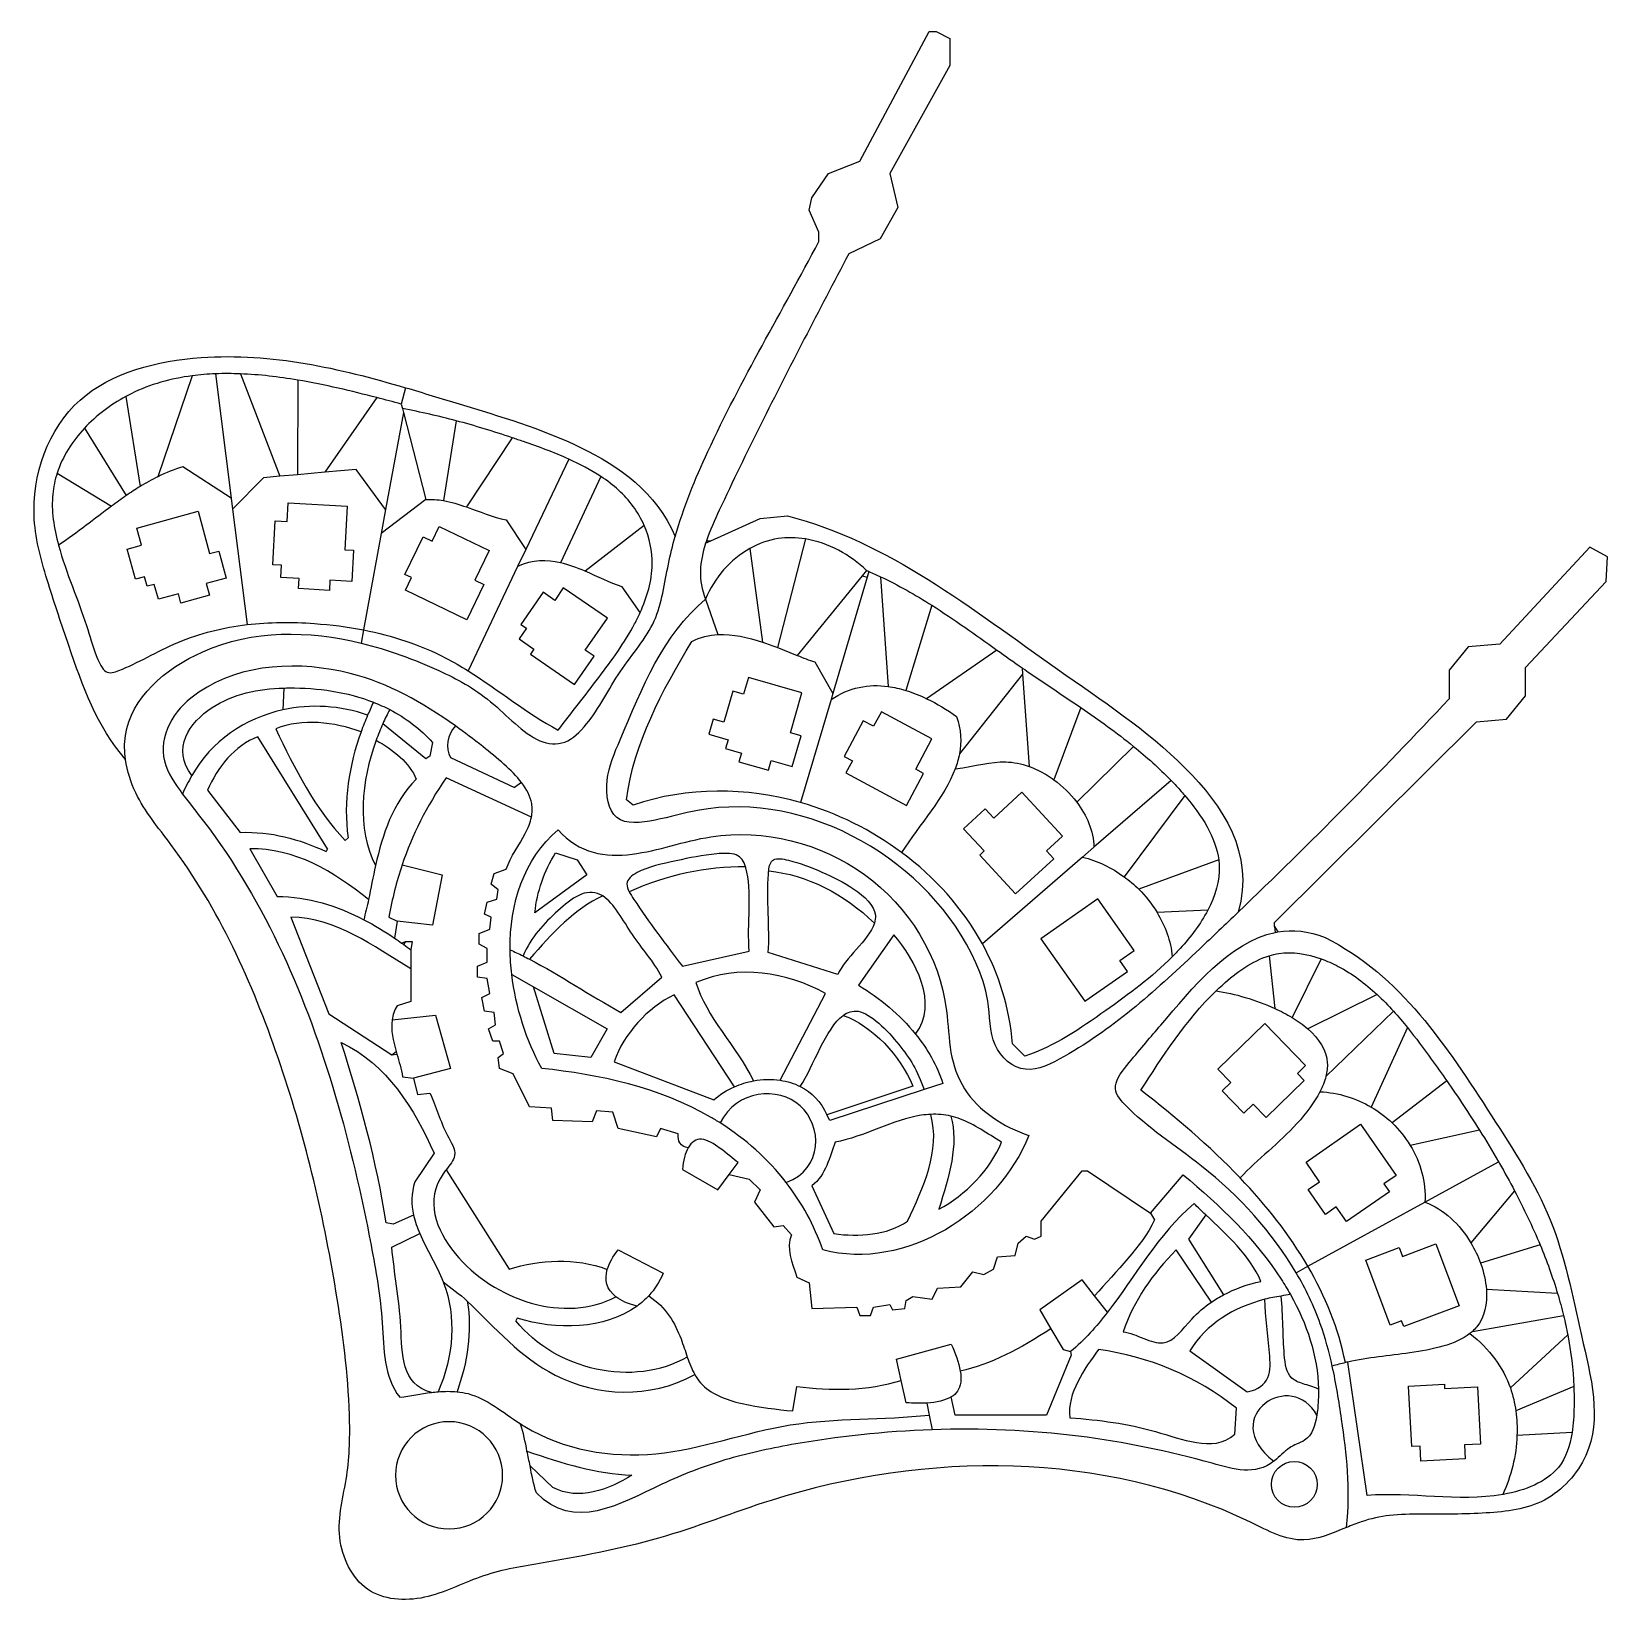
# Model space of a CAD drawing. Header units: millimetres. Extents: x -97399 to 270234, y -29437 to 336819.
import ezdxf

# ---------------------------------------------------------------- set-up
doc = ezdxf.new("R2010")
doc.units = ezdxf.units.MM
for name, color, linetype in [('02_CHALETS', 7, 'Continuous'), ('03_SHARED_CURVES', 7, 'Continuous'), ('04_DIVIDERS', 7, 'Continuous'), ('05_CIRCLES', 7, 'Continuous')]:
    doc.layers.add(name, color=color, linetype=linetype)

msp = doc.modelspace()

# ---------------------------------------------------------------- linework, layer by layer
at = {"layer": '02_CHALETS'}
for points in [[(-58555, 224886), (-55859, 215039), (-53741, 215619), (-52016, 209320), (-56665, 208047), (-55915, 205306), (-62538, 203493), (-63134, 205666), (-67803, 204387), (-68751, 207851), (-70404, 207398), (-71017, 209635), (-73179, 209043), (-75103, 216070), (-71746, 216989), (-72837, 220975)], [(-37541, 226838), (-23753, 226059), (-24326, 215923), (-22262, 215806), (-22673, 208551), (-27790, 208840), (-27926, 206437), (-35092, 206842), (-34959, 209198), (-39236, 209440), (-39074, 212311), (-41106, 212426), (-40529, 222633), (-37788, 222478)], [(-2316, 221338), (9328, 215718), (6015, 208854), (8109, 207844), (4125, 199592), (-10164, 206490), (-8746, 209428), (-10310, 210183), (-6076, 218955), (-3959, 217934)], [(26650, 207019), (24651, 204119), (21928, 205995), (16749, 198482), (18033, 197596), (16338, 195137), (19782, 192763), (18964, 191576), (29279, 184465), (33824, 191058), (31782, 192466), (36929, 199933)], [(69821, 186118), (68710, 182244), (66224, 182957), (64132, 175662), (61586, 176392), (60574, 172863), (65073, 171572), (64496, 169559), (68196, 168498), (67613, 166465), (74527, 164482), (75180, 166757), (80049, 165361), (82105, 172528), (79639, 173235), (82306, 182538)], [(100863, 178118), (99051, 174731), (96629, 176027), (92185, 167722), (94111, 166692), (92589, 163846), (106718, 156287), (110706, 163741), (108864, 164727), (112653, 171810)], [(127084, 153287), (125056, 155481), (120035, 150840), (124832, 145650), (123789, 144686), (132169, 135619), (141046, 143823), (139365, 145643), (143094, 149090), (133627, 159334)], [(151344, 134520), (138051, 125189), (148307, 110578), (158251, 117558), (156482, 120078), (159831, 122429)], [(190328, 105402), (179367, 94755), (182362, 91671), (180339, 89706), (185434, 84460), (187586, 86551), (190587, 83462), (199487, 92107), (197895, 93746), (199827, 95623)], [(212648, 81900), (220913, 69966), (218066, 67994), (219351, 66138), (209322, 59192), (206952, 62615), (204445, 60879), (200445, 66654), (203094, 68489), (199914, 73080)], [(230223, 53985), (235653, 39569), (222725, 34698), (222213, 36057), (219564, 35059), (213857, 50210), (221619, 53133), (222407, 51041)], [(239876, 20636), (240591, 7277), (236893, 7079), (237066, 3845), (226700, 3290), (226512, 6804), (224607, 6702), (223852, 20804), (232178, 21249), (232232, 20227)]]:
    msp.add_lwpolyline(points, close=True, dxfattribs=at)
at = {"layer": '03_SHARED_CURVES'}
for points in [[(60382, 238834), (68090, 255499), (77764, 271644), (86252, 287800)], [(93255, 284935), (86198, 271641), (79441, 258568), (72740, 245147)], [(-57796, 260741), (-41220, 261926), (-25618, 258246), (-10197, 253733)], [(-86078, 250840), (-78798, 257386), (-68108, 260005), (-57796, 260741)], [(-59921, 256502), (-64899, 255851), (-69698, 254537), (-74158, 252324)], [(-54467, 256959), (-56303, 256886), (-58124, 256737), (-59921, 256502)], [(-48684, 256955), (-50623, 257030), (-52554, 257035), (-54467, 256959)], [(-35313, 255501), (-39748, 256249), (-44240, 256784), (-48684, 256955)], [(-16825, 251403), (-22672, 252911), (-28935, 254426), (-35313, 255501)], [(-10197, 253733), (-6010, 252507), (-1836, 251220), (2340, 249953)], [(-96747, 223034), (-97399, 233360), (-93519, 244150), (-86078, 250840)], [(-75394, 251683), (-78985, 249739), (-82313, 247212), (-85064, 244253)], [(-74158, 252324), (-74573, 252118), (-74985, 251904), (-75394, 251683)], [(-11150, 249921), (-12988, 250403), (-14884, 250903), (-16825, 251403)], [(1647, 246021), (-2393, 247097), (-6519, 248019), (-10880, 248872)], [(2340, 249953), (11938, 247039), (21549, 244227), (30671, 239797)], [(-85064, 244253), (-87920, 241181), (-90154, 237642), (-91413, 233808)], [(14762, 242031), (10338, 243507), (6043, 244851), (1647, 246021)], [(72740, 245147), (69433, 238522), (66139, 231813), (63051, 225164)], [(17354, 241152), (16484, 241451), (15621, 241744), (14762, 242031)], [(27921, 237077), (24477, 238633), (20866, 239944), (17354, 241152)], [(30671, 239797), (39733, 235396), (48312, 229397), (52755, 219021)], [(35407, 233020), (33088, 234557), (30553, 235888), (27921, 237077)], [(52755, 219021), (54696, 225821), (57391, 232367), (60382, 238834)], [(-91413, 233808), (-91932, 232223), (-92286, 230589), (-92448, 228915)], [(-67924, 232954), (-69352, 232257), (-70734, 231482), (-72092, 230656)], [(-62079, 235279), (-64123, 234652), (-66060, 233864), (-67924, 232954)], [(42961, 226033), (40955, 228780), (38355, 231066), (35407, 233020)], [(-92448, 228915), (-92819, 225069), (-92180, 221019), (-91081, 216953)], [(-75303, 228561), (-76460, 227770), (-77589, 226925), (-78733, 226079)], [(-72092, 230656), (-73180, 229994), (-74242, 229286), (-75303, 228561)], [(-78733, 226079), (-82705, 223143), (-86696, 219977), (-91081, 216953)], [(-5420, 227639), (-4044, 227739), (-2681, 227635), (-1325, 227397)], [(-1325, 227397), (480, 227079), (2274, 226524), (4076, 225895)], [(4076, 225895), (7118, 224833), (10183, 223561), (13360, 222865)], [(45509, 221592), (44825, 223161), (43968, 224655), (42961, 226033)], [(63051, 225164), (61945, 222782), (60865, 220408), (60051, 218023)], [(-93462, 208007), (-94983, 212904), (-96423, 217911), (-96747, 223034)], [(47385, 212477), (47432, 215606), (46759, 218725), (45509, 221592)], [(78931, 223820), (102541, 217804), (121895, 202149), (141946, 188050)], [(-91081, 216953), (-89335, 210498), (-86431, 204004), (-84578, 198225)], [(51173, 212582), (51617, 214757), (52149, 216901), (52755, 219021)], [(59856, 217436), (58479, 213164), (58014, 208854), (59833, 204403)], [(60051, 218023), (59984, 217828), (59919, 217632), (59856, 217436)], [(76801, 218535), (74474, 218185), (72226, 217374), (70146, 216201)], [(83128, 218437), (81012, 218792), (78875, 218847), (76801, 218535)], [(97393, 211087), (93663, 214736), (88462, 217541), (83128, 218437)], [(25995, 212877), (22780, 213629), (19454, 213657), (15999, 211981)], [(70146, 216201), (65606, 213641), (61862, 209361), (59833, 204403)], [(31742, 210901), (29845, 211717), (27931, 212424), (25995, 212877)], [(40416, 207268), (37508, 208214), (34637, 209655), (31742, 210901)], [(44562, 201245), (46214, 204884), (47328, 208687), (47385, 212477)], [(47877, 199363), (49699, 203406), (50248, 208059), (51173, 212582)], [(97393, 211087), (97573, 211012), (97753, 210935), (97932, 210859)], [(97932, 210859), (98845, 210467), (99749, 210059), (100643, 209638)], [(100643, 209638), (104810, 207673), (108782, 205400), (112646, 202955)], [(-88729, 193616), (-90358, 198382), (-91950, 203140), (-93462, 208007)], [(39911, 171583), (45094, 183758), (49738, 195967), (59833, 204403)], [(112646, 202955), (117818, 199681), (122797, 196098), (127793, 192532)], [(-47129, 198446), (-41933, 199061), (-36656, 199087), (-31399, 198712)], [(-31399, 198712), (-27533, 198436), (-23708, 197949), (-19919, 197201)], [(34917, 186114), (37935, 190102), (40938, 194222), (43292, 198666)], [(39934, 187471), (42714, 191618), (45984, 195161), (47877, 199363)], [(43292, 198666), (43741, 199515), (44167, 200375), (44562, 201245)], [(-84578, 198225), (-83809, 195827), (-83221, 193551), (-82129, 190843)], [(-63289, 194266), (-58074, 196475), (-52647, 197793), (-47129, 198446)], [(-57453, 192127), (-45720, 197347), (-32768, 197112), (-20481, 194124)], [(-19919, 197201), (-13243, 195884), (-6741, 193770), (-768, 190662)], [(56650, 194535), (58631, 195519), (60670, 195999), (62735, 196117)], [(62735, 196117), (66182, 196315), (69701, 195506), (73141, 194354)], [(-75465, 166975), (-82143, 174720), (-85507, 184185), (-88729, 193616)], [(-76999, 187749), (-72755, 189419), (-68113, 192223), (-63289, 194266)], [(-75498, 172598), (-74225, 181349), (-66176, 188246), (-57453, 192127)], [(-20481, 194124), (-14193, 192595), (-8079, 190346), (-2391, 187738)], [(41371, 157612), (43118, 170638), (49648, 183073), (56650, 194535)], [(73141, 194354), (74316, 193961), (75482, 193527), (76633, 193081)], [(76633, 193081), (78185, 192478), (79710, 191852), (81192, 191266)], [(81192, 191266), (82603, 190709), (83975, 190188), (85297, 189761)], [(127793, 192532), (129758, 191129), (131726, 189729), (133710, 188352)], [(-82129, 190843), (-81590, 189506), (-80928, 188064), (-80066, 187513)], [(-80066, 187513), (-79191, 186953), (-78109, 187312), (-76999, 187749)], [(-23031, 187045), (-34650, 190008), (-48337, 189535), (-58369, 182687)], [(-2391, 187738), (1818, 185807), (5794, 183681), (9670, 180474)], [(-768, 190662), (1008, 189737), (2741, 188724), (4444, 187656)], [(4444, 187656), (11574, 183188), (18200, 177760), (25456, 173845)], [(133710, 188352), (133903, 188217), (134097, 188083), (134290, 187949)], [(134290, 187949), (138618, 184958), (143025, 182083), (147382, 179106)], [(141946, 188050), (152224, 180823), (162684, 174005), (171678, 165008)], [(1498, 174807), (-6319, 180420), (-14059, 184757), (-23031, 187045)], [(25456, 173845), (28582, 177906), (31757, 181938), (34917, 186114)], [(32093, 175276), (35011, 178878), (37243, 183457), (39934, 187471)], [(89101, 180947), (93392, 183884), (97925, 184633), (102404, 184032)], [(102404, 184032), (103789, 183846), (105171, 183540), (106539, 183117)], [(-58369, 182687), (-60883, 180971), (-63167, 178854), (-64700, 176236)], [(-55259, 179117), (-50383, 182312), (-44481, 183454), (-38522, 183655)], [(-38522, 183655), (-38135, 183668), (-37747, 183677), (-37360, 183682)], [(-37360, 183682), (-30557, 183777), (-23761, 182738), (-17657, 180347)], [(-17657, 180347), (-18127, 179337), (-18568, 178318), (-18996, 177299)], [(-17657, 180347), (-16353, 179836), (-15081, 179263), (-13847, 178627)], [(9670, 180474), (13520, 177289), (17271, 173040), (21142, 171377)], [(106539, 183117), (108183, 182610), (109810, 181950), (111404, 181178)], [(111404, 181178), (113828, 180004), (116177, 178571), (118401, 177028)], [(233311, 181166), (217364, 164100), (200781, 147423), (184083, 131371)], [(-59996, 163248), (-64748, 169606), (-60624, 175603), (-55259, 179117)], [(-38758, 178552), (-47582, 176610), (-55464, 171291), (-59996, 163248)], [(-20510, 173459), (-26778, 175707), (-34230, 176652), (-40434, 174164)], [(-18996, 177299), (-25302, 179608), (-32251, 179983), (-38758, 178552)], [(-18996, 177299), (-19532, 176025), (-20048, 174749), (-20510, 173459)], [(-13847, 178627), (-14400, 177563), (-14945, 176467), (-15447, 175332)], [(-13847, 178627), (-10091, 176690), (-6689, 174161), (-3829, 170981)], [(118401, 177028), (119450, 173946), (119572, 171056), (119055, 168290)], [(147382, 179106), (151568, 176247), (155708, 173294), (159687, 170055)], [(-64700, 176236), (-66221, 173637), (-67003, 170544), (-66583, 167699)], [(-40434, 174164), (-36055, 164966), (-31236, 155425), (-24200, 148062)], [(-20510, 173459), (-23343, 165548), (-24702, 157337), (-23564, 148699)], [(-15447, 175332), (-16003, 174077), (-16534, 172785), (-17011, 171462)], [(1498, 174807), (-460, 172781), (-900, 169661), (309, 167479)], [(7888, 169985), (5735, 171676), (3613, 173288), (1498, 174807)], [(26987, 171063), (28857, 171779), (30569, 173394), (32093, 175276)], [(-75465, 166975), (-75734, 168878), (-75763, 170778), (-75498, 172598)], [(-44572, 172254), (-49965, 170402), (-54140, 164988), (-56350, 159840)], [(-17011, 171462), (-20439, 161945), (-21567, 150936), (-17145, 142250)], [(-17011, 171462), (-13062, 169355), (-9171, 166155), (-7648, 162386)], [(16906, 161594), (14673, 164528), (11242, 167352), (7888, 169985)], [(21142, 171377), (23121, 170527), (25132, 170353), (26987, 171063)], [(36893, 162129), (37273, 165468), (38609, 168524), (39911, 171583)], [(159687, 170055), (162708, 167597), (165636, 164974), (168422, 162103)], [(-73069, 159197), (-74243, 161653), (-75089, 164316), (-75465, 166975)], [(-66583, 167699), (-66163, 164848), (-64538, 162247), (-62757, 159762)], [(119055, 168290), (118833, 167100), (118497, 165932), (118063, 164782)], [(118063, 164782), (122895, 165500), (126438, 166505), (129846, 166426)], [(129846, 166426), (131708, 166383), (133529, 166017), (135295, 165383)], [(-59996, 163248), (-60776, 161864), (-61585, 160470), (-62145, 158920)], [(-7648, 162386), (-13204, 156774), (-15479, 149622), (-17145, 142250)], [(-646, 162705), (-5297, 156003), (-8620, 149386), (-10961, 142377)], [(39165, 153420), (37109, 155060), (36508, 158740), (36893, 162129)], [(118063, 164782), (115534, 158071), (109803, 151949), (105585, 145293)], [(135295, 165383), (136660, 164893), (137991, 164243), (139281, 163459)], [(139281, 163459), (139905, 163080), (140520, 162669), (141120, 162230)], [(141120, 162230), (143093, 160785), (144911, 159027), (146411, 157052)], [(168422, 162103), (168732, 161782), (169042, 161459), (169349, 161132)], [(171678, 165008), (180532, 156150), (187963, 145180), (184083, 131371)], [(-64905, 147186), (-67822, 151077), (-70969, 154804), (-73069, 159197)], [(-62757, 159762), (-62554, 159480), (-62350, 159199), (-62145, 158920)], [(-62145, 158920), (-60563, 156773), (-58883, 154700), (-57266, 152586)], [(19280, 156736), (18975, 158380), (18117, 160003), (16906, 161594)], [(82011, 156932), (69343, 160550), (55702, 160692), (42962, 156338)], [(122909, 119536), (112244, 143299), (83797, 159924), (57984, 155102)], [(169349, 161132), (170128, 160304), (170895, 159455), (171637, 158588)], [(171637, 158588), (175597, 153965), (178866, 148828), (179549, 143569)], [(19216, 153513), (19441, 154603), (19476, 155674), (19280, 156736)], [(57984, 155102), (54712, 154491), (51482, 153535), (48100, 152856)], [(105585, 145293), (98538, 150528), (90492, 154509), (82011, 156932)], [(146411, 157052), (148763, 153955), (150299, 150360), (150449, 146540)], [(-57266, 152586), (-42645, 133473), (-33135, 111041), (-26463, 88403)], [(17775, 149701), (18459, 151006), (18961, 152272), (19216, 153513)], [(48100, 152856), (44736, 152181), (41222, 151780), (39165, 153420)], [(61039, 148942), (73433, 150867), (86751, 147500), (96943, 140142)], [(-39884, 97421), (-45901, 114894), (-53706, 132247), (-64905, 147186)], [(-48710, 149972), (-41511, 150250), (-34975, 148432), (-28657, 145516)], [(13360, 141378), (14357, 144386), (16423, 147121), (17775, 149701)], [(14254, 122597), (14131, 133310), (17350, 143658), (25456, 150609)], [(25456, 150609), (30308, 144973), (36541, 144152), (42679, 144908)], [(42679, 144908), (48784, 145660), (54794, 147973), (61039, 148942)], [(-18774, 134307), (-26869, 140854), (-36091, 146386), (-46482, 146152)], [(20044, 131192), (20525, 136204), (22146, 140924), (24819, 145198)], [(62430, 144978), (59077, 144662), (56212, 144048), (52987, 143358)], [(66969, 144743), (65799, 145214), (64057, 145131), (62430, 144978)], [(69163, 141944), (68760, 143204), (68163, 144262), (66969, 144743)], [(74570, 141048), (74702, 142179), (74962, 143163), (75673, 143582)], [(75673, 143582), (76470, 144052), (77833, 143814), (79180, 143486)], [(79180, 143486), (81843, 142837), (84448, 141833), (86944, 140743)], [(124407, 123991), (119822, 132327), (113302, 139561), (105585, 145293)], [(147781, 144230), (151243, 143399), (154544, 141754), (157456, 139647)], [(179549, 143569), (179611, 143094), (179651, 142617), (179669, 142140)], [(-17145, 142250), (-17741, 139614), (-18219, 136941), (-18774, 134307)], [(-10961, 142377), (-12263, 138479), (-13261, 134460), (-14015, 130237)], [(43855, 140595), (42574, 139904), (41558, 139055), (41510, 137946)], [(69163, 141944), (59963, 142033), (50702, 139989), (42035, 136135)], [(52987, 143358), (49838, 142684), (46345, 141938), (43855, 140595)], [(69231, 141723), (69209, 141798), (69186, 141871), (69163, 141944)], [(70019, 122279), (69482, 128299), (70785, 136498), (69231, 141723)], [(74475, 121961), (74831, 127664), (74058, 134511), (74494, 140228)], [(74494, 140228), (74515, 140506), (74539, 140781), (74570, 141048)], [(74570, 141048), (83465, 140006), (92158, 135749), (99212, 128785)], [(86944, 140743), (89547, 139607), (92031, 138377), (94415, 136751)], [(96943, 140142), (107288, 132674), (114413, 121093), (116053, 108388)], [(179669, 142140), (179801, 138678), (178747, 135179), (176984, 131821)], [(35194, 135527), (33678, 136235), (31988, 136111), (30256, 135287)], [(41510, 137946), (41487, 137395), (41702, 136780), (42035, 136135)], [(42035, 136135), (42331, 135559), (42722, 134958), (43119, 134357)], [(94415, 136751), (96887, 135065), (99250, 132953), (99458, 130642)], [(157456, 139647), (158670, 138768), (159841, 137830), (160906, 136775)], [(160906, 136775), (162554, 135140), (163954, 133281), (165149, 131302)], [(-40116, 135012), (-32906, 135053), (-26085, 132835), (-19899, 129621)], [(-18774, 134307), (-19107, 132725), (-19512, 131167), (-19899, 129621)], [(35852, 135162), (29367, 132228), (24072, 126534), (18767, 120394)], [(30256, 135287), (28634, 134514), (26977, 133127), (25407, 131711)], [(35852, 135162), (35636, 135300), (35417, 135423), (35194, 135527)], [(42774, 126163), (40578, 129416), (38470, 133483), (35852, 135162)], [(43119, 134357), (46633, 129038), (50667, 123693), (54422, 118778)], [(-8922, 118141), (-17534, 123380), (-26424, 130142), (-36933, 130237)], [(-19899, 129621), (-17401, 128323), (-15007, 126863), (-12733, 125323)], [(25407, 131711), (22074, 128704), (19135, 125566), (17260, 121172)], [(99212, 128785), (97914, 124838), (92176, 120518), (90709, 116868)], [(99458, 130642), (99513, 130035), (99419, 129415), (99212, 128785)], [(165149, 131302), (167048, 128157), (168357, 124674), (168724, 120981)], [(176984, 131821), (175329, 128670), (173050, 125642), (170540, 122888)], [(184083, 131371), (181100, 128503), (178113, 125656), (175126, 122830)], [(-12733, 125323), (-12171, 124944), (-11617, 124559), (-11071, 124171)], [(49647, 116232), (47601, 120104), (45136, 122663), (42774, 126163)], [(108835, 102910), (114345, 110022), (108698, 120313), (103759, 126099)], [(166054, 105044), (173314, 113576), (182038, 124438), (192717, 126651)], [(192717, 126651), (192914, 126692), (193112, 126730), (193311, 126765)], [(193311, 126765), (196779, 127375), (200451, 127063), (204345, 125462)], [(204345, 125462), (222031, 116602), (232650, 100144), (243188, 83883)], [(-11071, 124171), (-10900, 124049), (-10730, 123927), (-10561, 123805)], [(-10561, 123805), (-10006, 123406), (-9460, 123003), (-8922, 122598)], [(14254, 122597), (15257, 122139), (16264, 121674), (17260, 121172)], [(14629, 116868), (14404, 118778), (14276, 120693), (14254, 122597)], [(131452, 100634), (130797, 109050), (128299, 116918), (124407, 123991)], [(175126, 122830), (165380, 113609), (155626, 104616), (143474, 97686)], [(170540, 122888), (169947, 122238), (169341, 121602), (168724, 120981)], [(191330, 121204), (192061, 121425), (192801, 121597), (193549, 121713)], [(193549, 121713), (196787, 122212), (200184, 121661), (203434, 120492)], [(17260, 121172), (17763, 120918), (18265, 120657), (18767, 120394)], [(18767, 120394), (25923, 116640), (32929, 111961), (40098, 107956)], [(87844, 112412), (78692, 117368), (67515, 119253), (57605, 114958)], [(125659, 110632), (125183, 113816), (124171, 116726), (122909, 119536)], [(168724, 120981), (163974, 116195), (158556, 112226), (153190, 108419)], [(180397, 114381), (183716, 117386), (187391, 120013), (191330, 121204)], [(203434, 120492), (204792, 120003), (206125, 119405), (207410, 118731)], [(207410, 118731), (210724, 116993), (213718, 114744), (216477, 112181)], [(21636, 94905), (18078, 101362), (15545, 109069), (14629, 116868)], [(57605, 114958), (59869, 107090), (67064, 100046), (71038, 92013)], [(95483, 114322), (100522, 111298), (105170, 107454), (108835, 102910)], [(178935, 113012), (179415, 113476), (179902, 113933), (180397, 114381)], [(52512, 112094), (46272, 109087), (40781, 102991), (38506, 96496)], [(127376, 100432), (126061, 103461), (126171, 107205), (125659, 110632)], [(161373, 89812), (166363, 97543), (171816, 106120), (178935, 113012)], [(178935, 113012), (183266, 112387), (188191, 110932), (192602, 108907)], [(216477, 112181), (217810, 110943), (219088, 109632), (220322, 108270)], [(-12105, 109547), (-12748, 108474), (-13110, 107377), (-13269, 106257)], [(81924, 90708), (85062, 95534), (87888, 104303), (91927, 107279)], [(91927, 107279), (92992, 108063), (94142, 108444), (95402, 108245)], [(91927, 107279), (98884, 104793), (105237, 97927), (108216, 90767)], [(95402, 108245), (98465, 107762), (102189, 103851), (104922, 100481)], [(116053, 108388), (116472, 105148), (116534, 101834), (117088, 98671)], [(153190, 108419), (147201, 104169), (141279, 100121), (134317, 97770)], [(192602, 108907), (194015, 108258), (195388, 107586), (196652, 106812)], [(196652, 106812), (197991, 105991), (199234, 105120), (200316, 104170)], [(220322, 108270), (221444, 107032), (222528, 105751), (223583, 104445)], [(-13269, 106257), (-13609, 103878), (-13038, 101398), (-12329, 98839)], [(158658, 96278), (161453, 99702), (163675, 102248), (166054, 105044)], [(200316, 104170), (202939, 101868), (204675, 99202), (204874, 96247)], [(223583, 104445), (225520, 102048), (227356, 99565), (229139, 97100)], [(-14651, 58936), (-16950, 73251), (-20688, 87180), (-25155, 100953)], [(-25155, 100953), (-14587, 96143), (-7977, 85327), (-3510, 75170)], [(104922, 100481), (107577, 97208), (109296, 94444), (110814, 89971)], [(108835, 102910), (111617, 99461), (113831, 95607), (115218, 91404)], [(134490, 94727), (131483, 95043), (128703, 97373), (127376, 100432)], [(-26377, 42933), (-29456, 61600), (-33738, 79573), (-39884, 97421)], [(-12329, 98839), (-12275, 98643), (-12220, 98447), (-12164, 98251)], [(-12164, 98251), (-11679, 96531), (-11158, 94777), (-10832, 92995)], [(117088, 98671), (117619, 95638), (118602, 92743), (120245, 90165)], [(143474, 97686), (140504, 95993), (137391, 94423), (134490, 94727)], [(155448, 90861), (155652, 92551), (157230, 94529), (158658, 96278)], [(204874, 96247), (204944, 95204), (204823, 94126), (204546, 93029)], [(229139, 97100), (230371, 95395), (231578, 93699), (232760, 92004)], [(61002, 83564), (49114, 90417), (34936, 93562), (21636, 94905)], [(66576, 90633), (68004, 91262), (69509, 91727), (71038, 92013)], [(71038, 92013), (73114, 92403), (75233, 92464), (77263, 92162)], [(77263, 92162), (78897, 91919), (80474, 91440), (81924, 90708)], [(204546, 93029), (204248, 91856), (203772, 90661), (203158, 89467)], [(232760, 92004), (235421, 88190), (237957, 84385), (240387, 80508)], [(-26463, 88403), (-23088, 76951), (-20440, 65447), (-18187, 53704)], [(-4465, 89175), (-2999, 86128), (-2096, 82574), (-373, 79304)], [(61743, 87584), (63171, 88832), (64815, 89857), (66576, 90633)], [(81889, 86207), (76820, 90701), (67050, 90040), (63265, 82197)], [(81924, 90708), (84561, 89375), (86779, 87204), (88162, 84082)], [(120245, 90165), (123506, 85048), (129366, 81182), (135272, 79308)], [(157685, 86438), (156412, 87769), (155243, 89171), (155448, 90861)], [(184534, 69383), (177386, 76872), (169384, 83662), (161373, 89812)], [(203158, 89467), (201857, 86934), (199937, 84401), (197801, 82070)], [(203158, 89467), (207496, 89286), (211580, 87997), (215114, 85901)], [(78672, 68285), (87343, 71536), (87097, 81591), (81889, 86207)], [(175557, 72129), (169403, 77012), (162728, 81168), (157685, 86438)], [(215114, 85901), (216879, 84853), (218536, 83630), (219998, 82231)], [(63265, 82197), (62521, 82668), (61766, 83124), (61002, 83564)], [(78672, 68285), (74392, 73814), (69145, 78478), (63265, 82197)], [(110161, 83983), (103769, 82999), (96809, 79003), (90072, 77716)], [(106942, 59254), (110641, 67224), (114700, 75680), (112376, 84202)], [(112376, 84202), (111645, 84171), (110907, 84097), (110161, 83983)], [(117082, 83778), (115540, 84135), (113974, 84270), (112376, 84202)], [(117082, 83778), (118904, 77184), (116651, 69598), (114263, 62119)], [(119321, 83098), (118580, 83379), (117834, 83605), (117082, 83778)], [(128906, 77716), (125539, 79733), (122472, 81907), (119321, 83098)], [(197801, 82070), (193631, 77520), (188633, 73739), (184534, 69383)], [(219998, 82231), (221638, 80661), (223055, 78873), (224222, 76973)], [(243188, 83883), (248324, 75957), (253440, 68078), (256858, 59627)], [(-373, 79304), (487, 77672), (1551, 76111), (1293, 74591)], [(55767, 76401), (53962, 76672), (53284, 78047), (53467, 79626)], [(58914, 78402), (57621, 78492), (56548, 77758), (55767, 76401)], [(67472, 72942), (65063, 74653), (61536, 78220), (58914, 78402)], [(90072, 77716), (88756, 74208), (87925, 70157), (84661, 67530)], [(135272, 79308), (128070, 61314), (106535, 47536), (87207, 52570)], [(114263, 62119), (120455, 65284), (126288, 71364), (128906, 77716)], [(240387, 80508), (241903, 78090), (243377, 75643), (244814, 73151)], [(1293, 74591), (1102, 73468), (189, 72367), (-689, 71247)], [(55767, 76401), (55062, 75176), (54596, 73443), (54422, 71350)], [(224222, 76973), (226674, 72978), (227945, 68371), (227641, 63732)], [(-1381, 70330), (-5696, 64246), (-3091, 57290), (1427, 51760)], [(-689, 71247), (-928, 70943), (-1163, 70638), (-1381, 70330)], [(171241, 70077), (179893, 63000), (188074, 55069), (194107, 45734)], [(197622, 47267), (192053, 56721), (184336, 65164), (175557, 72129)], [(244814, 73151), (244899, 73003), (244984, 72855), (245069, 72707)], [(245069, 72707), (246256, 70636), (247417, 68533), (248540, 66399)], [(-7967, 68485), (-8848, 65719), (-8815, 63146), (-8263, 60675)], [(87207, 52570), (85177, 58387), (82266, 63641), (78672, 68285)], [(200345, 48761), (196036, 56162), (190595, 63032), (184534, 69383)], [(248540, 66399), (250703, 62291), (252725, 58067), (254522, 53741)], [(173787, 63392), (165276, 56113), (160095, 46445), (153599, 38032)], [(176534, 60740), (175588, 61634), (174664, 62517), (173787, 63392)], [(227641, 63732), (232020, 62177), (235772, 58549), (238346, 54254)], [(-8263, 60675), (-7939, 59228), (-7437, 57816), (-6836, 56421)], [(89754, 56390), (95669, 55533), (102134, 56035), (106942, 59254)], [(164556, 59573), (161554, 53190), (155717, 47765), (150568, 41894)], [(189384, 45249), (186840, 51220), (181400, 56139), (176534, 60740)], [(256858, 59627), (260307, 51098), (262027, 41987), (264183, 32576)], [(-6836, 56421), (-5219, 52665), (-2884, 49031), (-1379, 45158)], [(79886, 56071), (78595, 53010), (79957, 49630), (81159, 46204)], [(-18187, 53704), (-17046, 47757), (-16006, 41750), (-15576, 35571)], [(-11263, 34648), (-11644, 41140), (-12750, 47212), (-13378, 53207)], [(1427, 51760), (10469, 40694), (27172, 35345), (38935, 41648)], [(36904, 48023), (37337, 49519), (38233, 51068), (39461, 52570)], [(169649, 52570), (164199, 47118), (159687, 40729), (157235, 33471)], [(238346, 54254), (239258, 52731), (240027, 51126), (240619, 49498)], [(254522, 53741), (256063, 50031), (257437, 46246), (258592, 42392)], [(13996, 48114), (21242, 50241), (29383, 50890), (36904, 48023)], [(38935, 41648), (36742, 43345), (36199, 45590), (36904, 48023)], [(209087, 26286), (207483, 34294), (204419, 41763), (200345, 48761)], [(240619, 49498), (241367, 47440), (241839, 45346), (241986, 43345)], [(-1277, 44891), (1729, 36926), (1095, 27929), (-2531, 19483)], [(-1379, 45158), (-1345, 45069), (-1311, 44980), (-1277, 44891)], [(-1379, 45158), (375, 43626), (2476, 42325), (4253, 40613)], [(49965, 47159), (49111, 45129), (47966, 43382), (46595, 41895)], [(180633, 42080), (183348, 43520), (186293, 44550), (189384, 45249)], [(194107, 45734), (194860, 44569), (195580, 43381), (196260, 42174)], [(203245, 35355), (201768, 39470), (199870, 43451), (197622, 47267)], [(-23243, 14105), (-23558, 23775), (-24812, 33444), (-26377, 42933)], [(4253, 40613), (5445, 33556), (4257, 26267), (1874, 19501)], [(4253, 40613), (10585, 34510), (16851, 27386), (24744, 23393)], [(43866, 39471), (41689, 39972), (40094, 40751), (38935, 41648)], [(46595, 41895), (45764, 40993), (44849, 40186), (43866, 39471)], [(46595, 41895), (50672, 39071), (52680, 35544), (54109, 31801)], [(190271, 41061), (183219, 39213), (176583, 35356), (172832, 29015)], [(177868, 40411), (178759, 41020), (179682, 41575), (180633, 42080)], [(194100, 41828), (192820, 41625), (191537, 41393), (190271, 41061)], [(191397, 28550), (191062, 32663), (190435, 36917), (190271, 41061)], [(196260, 42174), (195539, 42099), (194824, 41943), (194100, 41828)], [(194849, 28150), (194505, 32516), (194557, 37212), (194100, 41828)], [(196260, 42174), (200093, 35365), (202659, 27911), (202809, 20104)], [(241986, 43345), (242234, 39991), (241566, 36893), (239754, 34645)], [(258592, 42392), (259100, 40697), (259566, 38988), (259984, 37267)], [(43866, 39471), (36356, 34002), (24857, 33827), (15906, 36655)], [(153599, 38032), (151028, 34701), (148251, 31567), (144980, 28856)], [(173273, 36455), (174679, 37972), (176219, 39283), (177868, 40411)], [(259984, 37267), (260347, 35771), (260675, 34266), (260964, 32752)], [(-15576, 35571), (-15147, 29394), (-15327, 23046), (-11468, 18193)], [(-4129, 19319), (-11225, 21264), (-10883, 28165), (-11263, 34648)], [(55579, 27591), (43020, 20364), (24877, 24488), (15588, 36018)], [(140390, 34178), (133361, 29587), (126288, 25811), (119257, 24277)], [(157235, 33471), (158782, 33329), (160456, 32560), (162069, 31913)], [(166556, 30901), (169191, 31198), (171069, 34079), (173273, 36455)], [(206039, 25466), (205299, 28829), (204401, 32133), (203245, 35355)], [(238161, 33088), (234781, 30437), (229400, 29332), (224140, 28573)], [(238744, 33579), (238557, 33410), (238363, 33246), (238161, 33088)], [(238161, 33088), (242748, 29494), (245901, 25131), (247580, 20384)], [(239754, 34645), (239449, 34266), (239111, 33912), (238744, 33579)], [(54109, 31801), (54644, 30401), (55098, 28970), (55579, 27591)], [(117128, 30607), (118096, 28490), (118929, 26271), (119257, 24277)], [(162069, 31913), (163671, 31271), (165212, 30750), (166556, 30901)], [(260964, 32752), (261718, 28803), (262209, 24794), (262382, 20730)], [(264183, 32576), (266372, 23019), (269012, 13154), (265194, 4650)], [(55579, 27591), (56088, 26134), (56627, 24734), (57325, 23485)], [(151506, 29333), (148210, 24787), (144103, 19170), (144821, 13418)], [(183655, 15646), (174336, 23087), (163205, 27779), (151506, 29333)], [(190983, 22815), (191662, 24422), (191567, 26468), (191397, 28550)], [(196619, 22679), (195288, 23899), (195020, 25984), (194849, 28150)], [(209087, 26286), (208063, 26048), (207046, 25779), (206039, 25466)], [(209695, 26425), (209492, 26381), (209290, 26333), (209087, 26286)], [(224140, 28573), (219197, 27860), (214361, 27452), (209695, 26425)], [(24744, 23393), (34674, 18369), (46627, 17730), (57325, 23485)], [(57325, 23485), (57712, 22793), (58148, 22146), (58655, 21563)], [(81159, 20739), (88939, 19673), (97607, 19705), (105488, 22112)], [(119257, 24277), (119558, 22446), (119432, 20804), (118593, 19602)], [(186201, 19466), (188768, 19977), (190284, 21164), (190983, 22815)], [(199207, 21349), (198193, 21684), (197277, 22076), (196619, 22679)], [(208212, 13059), (207599, 17252), (206934, 21402), (206039, 25466)], [(-11468, 18193), (-8960, 18576), (-6502, 19035), (-4129, 19319)], [(-4129, 19319), (-3592, 19384), (-3059, 19440), (-2531, 19483)], [(-2531, 19483), (-1021, 19608), (450, 19637), (1874, 19501)], [(1874, 19501), (2754, 19417), (3616, 19270), (4458, 19045)], [(4458, 19045), (8737, 17898), (12488, 14713), (16586, 12067)], [(58655, 21563), (60896, 18984), (64520, 17632), (68353, 16740)], [(118593, 19602), (118231, 19085), (117738, 18650), (117136, 18288)], [(202422, 14008), (199711, 19341), (193862, 19500), (190360, 16780)], [(202809, 20104), (201666, 20652), (200372, 20963), (199207, 21349)], [(202809, 20104), (202841, 18435), (202763, 16750), (202563, 15052)], [(247580, 20384), (248197, 18639), (248597, 16813), (248871, 15005)], [(262382, 20730), (262449, 19169), (262469, 17601), (262439, 16024)], [(68353, 16740), (72332, 15813), (76536, 15381), (80205, 15010)], [(111444, 16847), (109929, 16750), (108291, 16784), (106624, 16919)], [(117136, 18288), (115726, 17439), (113723, 16994), (111444, 16847)], [(190360, 16780), (186832, 14040), (185684, 8379), (192420, 3281)], [(202563, 15052), (202522, 14703), (202476, 14354), (202422, 14008)], [(248871, 15005), (249157, 13117), (249181, 11188), (249122, 9285)], [(262439, 16024), (262401, 13982), (262279, 11927), (261970, 9965)], [(-23877, -109), (-23162, 4580), (-23088, 9343), (-23243, 14105)], [(16586, 12067), (16945, 11835), (17307, 11607), (17673, 11385)], [(18183, 5643), (17775, 7745), (17383, 9898), (16586, 12067)], [(17673, 11385), (26698, 5901), (37708, 4013), (48236, 5023)], [(48236, 5023), (58884, 6045), (69038, 10031), (79602, 11739)], [(79602, 11739), (90219, 13456), (101211, 12865), (111995, 14047)], [(144821, 13418), (151687, 12915), (158198, 12084), (164791, 10214)], [(202422, 14008), (202053, 11607), (201338, 9325), (199590, 8173)], [(209364, -12160), (210358, -3063), (209379, 5076), (208212, 13059)], [(112670, 10621), (101584, 10248), (90561, 9068), (79869, 7149)], [(146860, 9118), (135596, 10529), (124100, 11005), (112670, 10621)], [(178023, 2805), (167925, 5617), (157496, 7785), (146860, 9118)], [(164791, 10214), (167993, 9307), (171214, 8154), (174338, 7631)], [(174338, 7631), (177523, 7099), (180606, 7222), (183336, 9598)], [(199590, 8173), (199043, 7813), (198396, 7563), (197727, 7271)], [(249122, 9285), (248977, 4512), (247764, -221), (245792, -4476)], [(261970, 9965), (261489, 6899), (260552, 4061), (258770, 1855)], [(18896, 2178), (18689, 3330), (18411, 4474), (18183, 5643)], [(18183, 5643), (26382, 2742), (34386, 350), (42644, 49)], [(79869, 7149), (74596, 6202), (69404, 5076), (64369, 3570)], [(186929, -10938), (152557, 5683), (111198, 5566), (75142, -5842)], [(196031, 6378), (194815, 5569), (193712, 4318), (192575, 3403)], [(197727, 7271), (197164, 7024), (196586, 6747), (196031, 6378)], [(265194, 4650), (263277, 381), (259732, -3546), (255526, -5770)], [(20363, -4089), (19710, -2021), (19276, 62), (18896, 2178)], [(42644, 49), (37260, -3395), (30180, -6031), (24182, -2816)], [(64369, 3570), (59408, 2087), (54601, 234), (49636, -2086)], [(192420, 3281), (187995, -154), (183050, 1405), (178023, 2805)], [(192575, 3403), (192524, 3362), (192472, 3321), (192420, 3281)], [(258770, 1855), (255953, -1632), (251022, -3542), (245971, -4444)], [(-25491, -14511), (-26019, -9645), (-24611, -4915), (-23877, -109)], [(49636, -2086), (39710, -6724), (29154, -13231), (20363, -4089)], [(75142, -5842), (66288, -8643), (57755, -12125), (48835, -14691)], [(245792, -4476), (235308, -6300), (224311, -3836), (214212, -4725)], [(255526, -5770), (251419, -7941), (246683, -8489), (241937, -8776)], [(245971, -4444), (245912, -4455), (245852, -4466), (245792, -4476)], [(199420, -15082), (195150, -15208), (191091, -12951), (186929, -10938)], [(212783, -10859), (211643, -11245), (210503, -11697), (209364, -12160)], [(219410, -9362), (217170, -9618), (214979, -10115), (212783, -10859)], [(226817, -9089), (224321, -9088), (221837, -9084), (219410, -9362)], [(241937, -8776), (236889, -9081), (231830, -9091), (226817, -9089)], [(-19015, -26556), (-22687, -23993), (-24984, -19189), (-25491, -14511)], [(48835, -14691), (39802, -17289), (30372, -18949), (21105, -20545)], [(209364, -12160), (205996, -13528), (202648, -14987), (199420, -15082)], [(21105, -20545), (16388, -21357), (11712, -22153), (7206, -23747)], [(7206, -23747), (2920, -25263), (-1213, -27500), (-5752, -28462)], [(-5752, -28462), (-10349, -29437), (-15362, -29106), (-19015, -26556)]]:
    msp.add_open_spline(points, degree=3, dxfattribs=at)
at = {"layer": '04_DIVIDERS'}
for p, q in [((95802, 306580), (112035, 336819)), ((112035, 336819), (113627, 336819)), ((113627, 336819), (116810, 335227)), ((116810, 335227), (116810, 328861)), ((116810, 328861), (102804, 303715)), ((88481, 303715), (95802, 306580)), ((84661, 297985), (88481, 303715)), ((102804, 303715), (104714, 295757)), ((84024, 295121), (84661, 297985)), ((86252, 290028), (84024, 295121)), ((104714, 295757), (100576, 288436)), ((86252, 287800), (86252, 290028)), ((100576, 288436), (93255, 284935)), ((-59921, 256502), (-67924, 232954)), ((-54467, 256959), (-50832, 227971)), ((-48684, 256955), (-39453, 233072)), ((-35313, 255501), (-35319, 233436)), ((-10197, 253733), (-11150, 249921)), ((-75394, 251683), (-72092, 230656)), ((-16825, 251403), (-28946, 233999)), ((-10650, 247976), (-14786, 225318)), ((-11150, 249921), (-10880, 248872)), ((-10880, 248872), (-10650, 247976)), ((-10650, 247976), (-5420, 227639)), ((-85064, 244253), (-75303, 228561)), ((1647, 246021), (-1325, 227397)), ((14762, 242031), (4076, 225895)), ((27921, 237077), (17903, 215988)), ((-91413, 233808), (-78733, 226079)), ((-50832, 227971), (-62079, 235279)), ((-43299, 232732), (-50507, 225385)), ((-39453, 233072), (-43299, 232732)), ((-35319, 233436), (-39453, 233072)), ((-28946, 233999), (-35319, 233436)), ((-21654, 234642), (-28946, 233999)), ((-14786, 225318), (-21654, 234642)), ((35407, 233020), (25995, 212877)), ((-50832, 227971), (-50507, 225385)), ((-50507, 225385), (-47129, 198446)), ((-5420, 227639), (-15808, 219719)), ((-14786, 225318), (-15808, 219719)), ((13360, 222865), (17903, 215988)), ((45509, 221592), (31742, 210901)), ((61032, 217968), (72565, 223183)), ((72565, 223183), (78931, 223820)), ((-15808, 219719), (-19919, 197201)), ((59856, 217436), (61032, 217968)), ((60051, 218023), (61032, 217968)), ((83128, 218437), (76633, 193081)), ((17903, 215988), (15999, 211981)), ((70146, 216201), (73141, 194354)), ((266096, 216499), (245088, 193899)), ((270234, 214270), (266096, 216499)), ((269916, 208541), (270234, 214270)), ((15999, 211981), (4444, 187656)), ((96387, 209857), (81192, 191266)), ((97393, 211087), (96387, 209857)), ((96387, 209857), (97544, 209545)), ((97932, 210859), (97544, 209545)), ((100643, 209638), (102404, 184032)), ((44562, 201245), (40416, 207268)), ((97544, 209545), (89533, 182411)), ((251136, 188487), (269916, 208541)), ((59833, 204403), (62735, 196117)), ((112646, 202955), (106539, 183117)), ((-19919, 197201), (-20481, 194124)), ((127793, 192532), (111404, 181178)), ((237767, 193262), (233311, 187851)), ((245088, 193899), (237767, 193262)), ((85297, 189761), (89533, 182411)), ((133710, 188352), (133808, 186930)), ((233311, 187851), (233311, 181166)), ((251136, 181803), (251136, 188487)), ((133808, 186930), (119055, 168290)), ((133808, 186930), (135295, 165383)), ((-38522, 183655), (-38758, 178552)), ((89101, 180947), (82011, 156932)), ((89533, 182411), (89101, 180947)), ((246680, 176392), (251136, 181803)), ((147382, 179106), (141120, 162230)), ((-5420, 167161), (-15447, 175332)), ((192567, 128964), (239677, 175755)), ((239677, 175755), (246680, 176392)), ((-28338, 146152), (-44572, 172254)), ((-3829, 170981), (-4465, 167797)), ((159687, 170055), (146411, 157052)), ((-4465, 167797), (-5420, 167161)), ((309, 167479), (15270, 160476)), ((19216, 153513), (-646, 162705)), ((168422, 162103), (150449, 146540)), ((-56350, 159840), (-48710, 149972)), ((16906, 161594), (15270, 160476)), ((16906, 161594), (15270, 160476)), ((171637, 158588), (157456, 139647)), ((42962, 156338), (41371, 157612)), ((-23564, 148699), (-24200, 148062)), ((-23564, 148699), (-24200, 148062)), ((-46482, 146152), (-40116, 135012)), ((-28338, 146152), (-28657, 145516)), ((-28338, 146152), (-28657, 145516)), ((24819, 145198), (29912, 143606)), ((29912, 143606), (32140, 140105)), ((147781, 144230), (124407, 123991)), ((150449, 146540), (147781, 144230)), ((179549, 143569), (160906, 136775)), ((-10961, 142377), (-1601, 140105)), ((-1601, 140105), (-3829, 128327)), ((9858, 137876), (10495, 140423)), ((10495, 140423), (13360, 141378)), ((32140, 140105), (20044, 131192)), ((11450, 136603), (9858, 137876)), ((11132, 134375), (11450, 136603)), ((8267, 130874), (8904, 133738)), ((8904, 133738), (11132, 134375)), ((-36933, 130237), (-28020, 107637)), ((-14015, 130237), (-12105, 129282)), ((-12105, 129282), (-12733, 125323)), ((-3829, 128327), (-12105, 129282)), ((9858, 130237), (8267, 130874)), ((9540, 127372), (9858, 130237)), ((176984, 131821), (165149, 131302)), ((192567, 128009), (192567, 128964)), ((6994, 126417), (9540, 127372)), ((6994, 123871), (6994, 126417)), ((103759, 126099), (95483, 114322)), ((192567, 128009), (193311, 126765)), ((192567, 128009), (192717, 126651)), ((-11071, 124171), (-10195, 124508)), ((-10195, 124508), (-10561, 123805)), ((-10195, 124508), (-8603, 124508)), ((-8603, 124508), (-8922, 122598)), ((-8922, 122598), (-8922, 118141)), ((8904, 122916), (6994, 123871)), ((8904, 119733), (8904, 122916)), ((54422, 118778), (70019, 122279)), ((90709, 116868), (74475, 121961)), ((-8922, 118141), (-8922, 110502)), ((6675, 118778), (8904, 119733)), ((6675, 116232), (6675, 118778)), ((191330, 121204), (192602, 108907)), ((203434, 120492), (196652, 106812)), ((8904, 115913), (6675, 116232)), ((9540, 112412), (8904, 115913)), ((14629, 116868), (19705, 113967)), ((19705, 113967), (36915, 104136)), ((24501, 98406), (19705, 113967)), ((40098, 107956), (49647, 116232)), ((-8922, 110502), (-12105, 109547)), ((7630, 111457), (9540, 112412)), ((8267, 108274), (7630, 111457)), ((66576, 90633), (52512, 112094)), ((77263, 92162), (87844, 112412)), ((216477, 112181), (200316, 104170)), ((-28020, 107637), (-13378, 98088)), ((-13269, 106257), (-3192, 107319)), ((-3192, 107319), (309, 94905)), ((10495, 107956), (8267, 108274)), ((10813, 105091), (10495, 107956)), ((220322, 108270), (204546, 93029)), ((9222, 104136), (10813, 105091)), ((10177, 101271), (9222, 104136)), ((36915, 104136), (33095, 97451)), ((223583, 104445), (215114, 85901)), ((11768, 101271), (10177, 101271)), ((12723, 98406), (11768, 101271)), ((134317, 97770), (131452, 100634)), ((-13378, 98088), (-12329, 98839)), ((-13378, 98088), (-12164, 98251)), ((11450, 97451), (12723, 98406)), ((11768, 94905), (11450, 97451)), ((33095, 97451), (24501, 98406)), ((38506, 96496), (61743, 87584)), ((-10832, 92995), (-8285, 92677)), ((309, 94905), (-8285, 92677)), ((-8285, 92677), (-7330, 88857)), ((14951, 93632), (11768, 94905)), ((18771, 85992), (14951, 93632)), ((232760, 92004), (219998, 82231)), ((-7330, 88857), (-4465, 89175)), ((108216, 90767), (88162, 84082)), ((110814, 89971), (88799, 82809)), ((115218, 91404), (110814, 89971)), ((23864, 85674), (18771, 85992)), ((24182, 82809), (23864, 85674)), ((34368, 85037), (33413, 82491)), ((38188, 84719), (34368, 85037)), ((39461, 80899), (38188, 84719)), ((33413, 82491), (24182, 82809)), ((48374, 78990), (39461, 80899)), ((49329, 80899), (48374, 78990)), ((53467, 79626), (49329, 80899)), ((88799, 82809), (88162, 84082)), ((240387, 80508), (224222, 76973)), ((-3510, 75170), (-7967, 68485)), ((-689, 71247), (13996, 48114)), ((54422, 71350), (62698, 66576)), ((62698, 66576), (65371, 70141)), ((65371, 70141), (67472, 72942)), ((65371, 70141), (70019, 69122)), ((138137, 59254), (147686, 71032)), ((147686, 71032), (148959, 71032)), ((148959, 71032), (163601, 61164)), ((163601, 61164), (171241, 70077)), ((227641, 63732), (244814, 73151)), ((70019, 69122), (72565, 66576)), ((72565, 66576), (71292, 63711)), ((84661, 67530), (89754, 56390)), ((248540, 66399), (238346, 54254)), ((71292, 63711), (75748, 57981)), ((200345, 48761), (227641, 63732)), ((-13060, 58618), (-14651, 58936)), ((-8263, 60675), (-13060, 58618)), ((138137, 55753), (138137, 59254)), ((163601, 61164), (164556, 59573)), ((176534, 60740), (172514, 55116)), ((-13378, 53207), (-6836, 56421)), ((75748, 57981), (77976, 58300)), ((77976, 58300), (79886, 56071)), ((132725, 54162), (134635, 55753)), ((134635, 55753), (136545, 55116)), ((136545, 55116), (138137, 55753)), ((39461, 52570), (49965, 47159)), ((132089, 51297), (132725, 54162)), ((177868, 40411), (169649, 52570)), ((172514, 55116), (180633, 42080)), ((254522, 53741), (240619, 49498)), ((124768, 46840), (126996, 48114)), ((126996, 48114), (127951, 50978)), ((127951, 50978), (132089, 51297)), ((197622, 47267), (200345, 48761)), ((81159, 46204), (84024, 44931)), ((84024, 44931), (84661, 38883)), ((119356, 43976), (122221, 47477)), ((122221, 47477), (124768, 46840)), ((147686, 45567), (137818, 38564)), ((150568, 41894), (147686, 45567)), ((106306, 38883), (106624, 40793)), ((106624, 40793), (108216, 41747)), ((108216, 41747), (112672, 41111)), ((112672, 41111), (113945, 43657)), ((113945, 43657), (119356, 43976)), ((153599, 38032), (150568, 41894)), ((258592, 42392), (241986, 43345)), ((84661, 38883), (95165, 39201)), ((95165, 39201), (95802, 37291)), ((95802, 37291), (98348, 37291)), ((98348, 37291), (98985, 39201)), ((98985, 39201), (102804, 39838)), ((102804, 39838), (103441, 38564)), ((103441, 38564), (106306, 38883)), ((137818, 38564), (140390, 34178)), ((238744, 33579), (259984, 37267)), ((15906, 36655), (15588, 36018)), ((15906, 36655), (15588, 36018)), ((140390, 34178), (143229, 29333)), ((104396, 27105), (117128, 30607)), ((260964, 32752), (247580, 20384)), ((105488, 22112), (104396, 27105)), ((145139, 28060), (139410, 14055)), ((143229, 29333), (144980, 28856)), ((144980, 28856), (145139, 28060)), ((144980, 28856), (145139, 28060)), ((172832, 29015), (186201, 19466)), ((214212, -4725), (209695, 26425)), ((106624, 16919), (105488, 22112)), ((80205, 15010), (81159, 20739)), ((262382, 20730), (248871, 15005)), ((111444, 16847), (111995, 14047)), ((118083, 14055), (117136, 18288)), ((183336, 9598), (183655, 15646)), ((111995, 14047), (112670, 10621)), ((139410, 14055), (118083, 14055)), ((261970, 9965), (249122, 9285)), ((24182, -2816), (18896, 2178))]:
    msp.add_line(p, q, dxfattribs=at)
at = {"layer": '05_CIRCLES'}
for centre, radius in [((0, 0), 12500), ((197190, -2116), 5354)]:
    msp.add_circle(centre, radius, dxfattribs=at)

doc.saveas('drawing.dxf')
